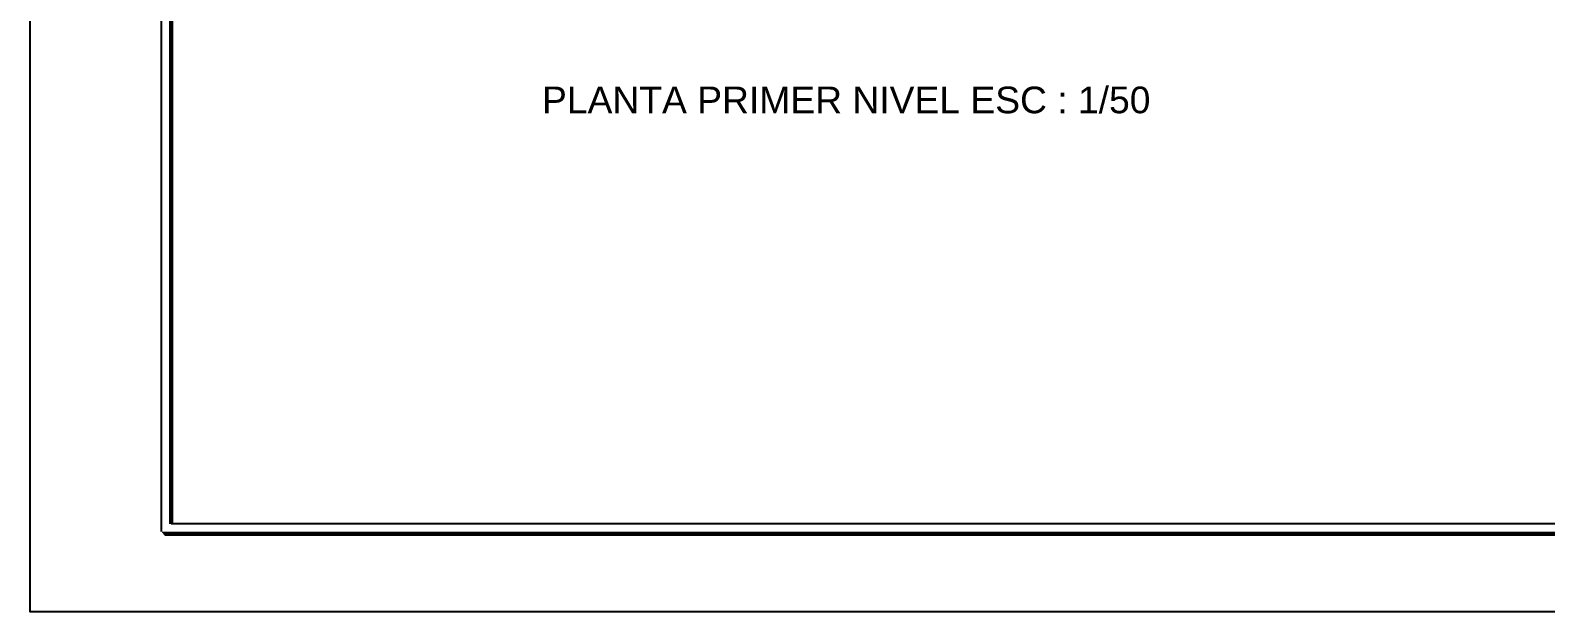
# Model space of a CAD drawing. Header units: inches. Extents: x -22.5 to 70.9, y -14.1 to 48.3.
# Drawn here: x 25.91 to 40.13, y 19.69 to 25.14 of the extents above; entities that cross this region are included whole.
import ezdxf

# ---------------------------------------------------------------- set-up
doc = ezdxf.new("R2010")
doc.units = ezdxf.units.IN
doc.header["$MEASUREMENT"] = 0
doc.layers.add('MODULO', color=7, linetype='Continuous')
doc.layers.add('muebles', color=6, linetype='Continuous', lineweight=13)

# ---------------------------------------------------------------- blocks, each defined once
blk = doc.blocks.new('HOJA11-17')
blk.add_lwpolyline([(-40.379, 27.285), (2.621, 27.285), (2.621, -0.715), (-40.379, -0.715)], close=True)

msp = doc.modelspace()

# ---------------------------------------------------------------- linework, layer by layer
at = {"layer": 'MODULO'}
msp.add_lwpolyline([(27.143, 20.442, 0, 0.0409, 0), (27.184, 20.421, 0.0409, 0.0409, 0), (67.691, 20.421, 0.0409, 0.0409, 0), (67.691, 47.531, 0.0409, 0, 0), (67.67, 47.572, 0, 0, 0)], format="xyseb", dxfattribs=at)
for points in [[(67.67, 47.572), (27.143, 47.572), (27.143, 20.442)], [(67.599, 47.48), (67.599, 20.513), (27.235, 20.513)]]:
    msp.add_lwpolyline(points, dxfattribs=at)
at = {"layer": 'MODULO', "const_width": 0.0409}
msp.add_lwpolyline([(67.599, 47.48), (27.235, 47.48), (27.235, 20.513)], dxfattribs=at)

# ---------------------------------------------------------------- block references
at = {"layer": 'Defpoints', "xscale": 1.046400000000006, "yscale": 1.021874999999994, "zscale": 1.021875}
msp.add_blockref('HOJA11-17', (68.167, 20.421), dxfattribs=at)

# ---------------------------------------------------------------- texts
at = {"layer": 'muebles', "insert": (30.713, 24.613), "char_height": 0.25, "width": 12.1915, "attachment_point": 1}
msp.add_mtext('{\\fArial|b0|i0|c0|p34;PLANTA PRIMER NIVEL ESC : 1/50}', dxfattribs=at)

doc.saveas('drawing.dxf')
